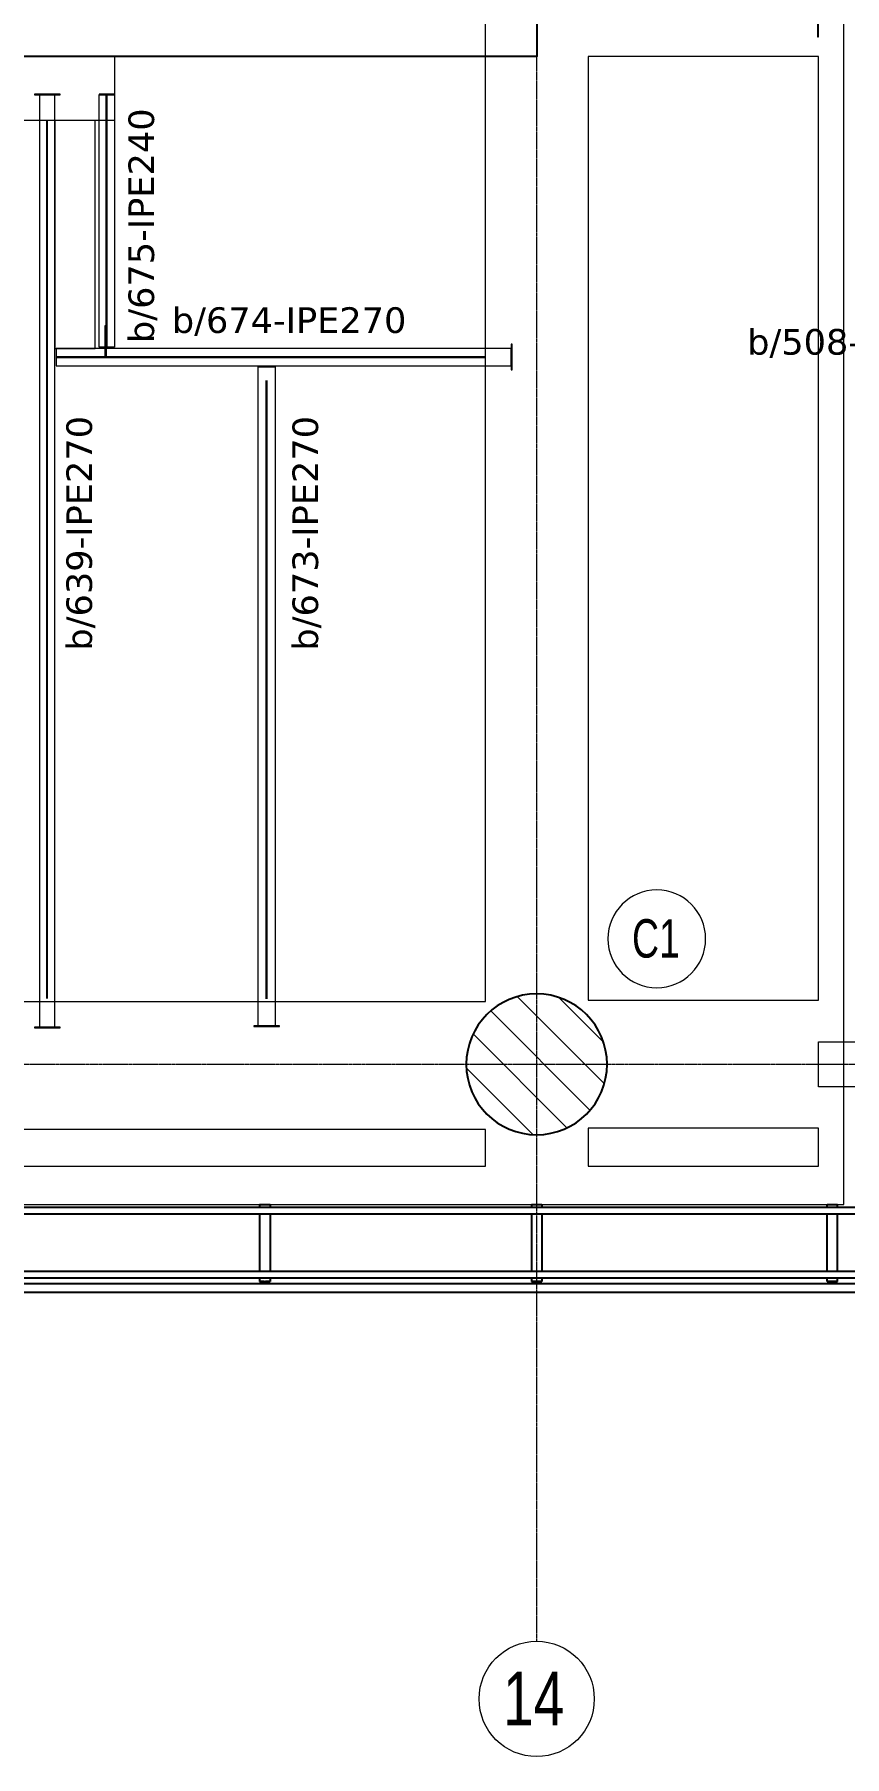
# Model space of a CAD drawing. Header units: millimetres. Extents: x -900 to 76657, y -21218 to 30615.
# Drawn here: x 60299 to 66630, y -5406 to 8042 of the extents above; entities that cross this region are included whole.
import ezdxf

# ---------------------------------------------------------------- set-up
doc = ezdxf.new("R2010")
doc.units = ezdxf.units.MM
doc.header["$LTSCALE"] = 0.9
doc.linetypes.add('Grid Line', pattern=[3.33375, 1.905, -0.47625, 0.47625, -0.47625])
for name, color, linetype, lineweight in [('0-1', 7, 'Continuous', 5), ('A_ALMA', 255, 'Continuous', 5), ('E_COLUMNAS', 1, 'Continuous', 18), ('E_COLUMNAS-3', 1, 'Continuous', 35), ('E_COLUMNAS-4', 1, 'Continuous', 25), ('E_EJES', 8, 'Continuous', 9), ('E_EJES-1', 8, 'Grid Line', 9), ('E_MUROS-1', 2, 'Continuous', 25), ('E_TEXTO', 3, 'Continuous', 9), ('E_VIGAS', 5, 'Continuous', 9), ('E_VIGAS-1', 5, 'Continuous', 25), ('E_VIGAS-2', 1, 'Continuous', 25), ('P-PLATINA', 6, 'Continuous', 15), ('VIGAS_HCB', 253, 'Continuous', 15)]:
    doc.layers.add(name, color=color, linetype=linetype, lineweight=lineweight)
doc.styles.add('Arial Narrow', font='', dxfattribs={"width": 0.85, "height": 0.3})
doc.styles.add('Swis721 LtCn BT', font='swisscl.ttf', dxfattribs={"height": 0.42})
doc.styles.add('VERDANA', font='verdana.ttf')
doc.styles.get('Arial Narrow').set_extended_font_data('Arial Narrow')

# ---------------------------------------------------------------- blocks, each defined once
blk = doc.blocks.new('EST_SFM_VIGA-METALICA-SECCION-C - EST_SFM_VIGA-METALICA-UPN100-1527742-_50_00m_N_E_-NIVEL-13 DOC')
at = {"layer": 'E_VIGAS-2'}
for p, q in [((34.044, 0.018), (-34.827, 0.018)), ((-34.827, -0.032), (34.044, -0.032))]:
    blk.add_line(p, q, dxfattribs=at)
blk = doc.blocks.new('EST_SFM_VIGA-METALICA-SECCION-C - EST_SFM_VIGA-METALICA-UPN100-1527772-_50_00m_N_E_-NIVEL-13 DOC')
at = {"layer": 'E_VIGAS-2'}
for p, q in [((34.942, 0.032), (-34.929, 0.032)), ((-34.929, -0.018), (34.942, -0.018))]:
    blk.add_line(p, q, dxfattribs=at)
blk = doc.blocks.new('EST_SFM_VIGA-METALICA-SECCION-C - EST_SFM_VIGA-METALICA-UPN160-1579051-_50_00m_N_E_-NIVEL-13 DOC')
at = {"layer": 'E_VIGAS-1'}
for p, q in [((30.107, 0.047), (-30.264, 0.047)), ((-30.269, -0.018), (30.113, -0.018))]:
    blk.add_line(p, q, dxfattribs=at)
blk = doc.blocks.new('DCTIB_CNI_EST_MOD-1A-FAC_0001_rvt-1-_50_00m_N_E_-NIVEL-13 DOC')
at = {"layer": 'E_VIGAS-1'}
for p, q in [((-16.828, 139.567), (-16.746, 139.567)), ((-16.828, 139.567), (-16.828, 139.545)), ((-16.828, 139.495), (-16.828, 139.045)), ((-16.746, 139.567), (-16.746, 139.545)), ((-16.746, 139.495), (-16.746, 139.045)), ((-14.703, 139.567), (-14.621, 139.567)), ((-14.703, 139.567), (-14.703, 139.545)), ((-14.703, 139.495), (-14.703, 139.045)), ((-14.621, 139.567), (-14.621, 139.545)), ((-14.621, 139.495), (-14.621, 139.045)), ((-12.393, 139.567), (-12.311, 139.567)), ((-12.393, 139.545), (-12.393, 139.567)), ((-12.393, 139.045), (-12.393, 139.495)), ((-12.311, 139.545), (-12.311, 139.567)), ((-12.311, 139.045), (-12.311, 139.495)), ((-16.828, 138.995), (-16.828, 138.967)), ((-16.828, 138.967), (-16.746, 138.967)), ((-16.828, 138.966), (-16.828, 138.967)), ((-16.8, 138.966), (-16.828, 138.966)), ((-16.79, 138.961), (-16.79, 138.966)), ((-16.79, 138.947), (-16.79, 138.961)), ((-16.785, 138.966), (-16.785, 138.961)), ((-16.785, 138.961), (-16.785, 138.947)), ((-16.746, 138.966), (-16.774, 138.966)), ((-16.746, 138.995), (-16.746, 138.967)), ((-16.746, 138.967), (-16.746, 138.966)), ((-14.703, 138.995), (-14.703, 138.967)), ((-14.621, 138.967), (-14.703, 138.967)), ((-14.703, 138.967), (-14.621, 138.967)), ((-14.703, 138.966), (-14.703, 138.967)), ((-14.675, 138.966), (-14.703, 138.966)), ((-14.665, 138.961), (-14.665, 138.966)), ((-14.665, 138.947), (-14.665, 138.961)), ((-14.66, 138.966), (-14.66, 138.961)), ((-14.66, 138.961), (-14.66, 138.947)), ((-14.621, 138.966), (-14.649, 138.966)), ((-14.621, 138.995), (-14.621, 138.967)), ((-14.621, 138.967), (-14.621, 138.966)), ((-12.393, 138.967), (-12.393, 138.995)), ((-12.311, 138.967), (-12.393, 138.967)), ((-12.393, 138.966), (-12.393, 138.967)), ((-12.393, 138.967), (-12.311, 138.967)), ((-12.365, 138.966), (-12.393, 138.966)), ((-12.355, 138.961), (-12.355, 138.966)), ((-12.355, 138.947), (-12.355, 138.961)), ((-12.35, 138.966), (-12.35, 138.961)), ((-12.35, 138.961), (-12.35, 138.947)), ((-12.311, 138.966), (-12.339, 138.966)), ((-12.311, 138.967), (-12.311, 138.995)), ((-12.311, 138.967), (-12.311, 138.966))]:
    blk.add_line(p, q, dxfattribs=at)
for points, knots in [([(-16.79, 138.961), (-16.79, 138.962), (-16.79, 138.963), (-16.792, 138.965), (-16.793, 138.965), (-16.795, 138.966), (-16.796, 138.966), (-16.797, 138.966), (-16.799, 138.966), (-16.8, 138.966)], [0, 0, 0, 0, 0.285714, 0.428571, 0.571429, 0.678571, 0.732143, 0.785714, 1, 1, 1, 1]), ([(-16.8, 138.966), (-16.799, 138.966), (-16.798, 138.966), (-16.795, 138.966), (-16.793, 138.965), (-16.791, 138.964), (-16.79, 138.963), (-16.79, 138.962), (-16.79, 138.961)], [0, 0, 0, 0, 0.142857, 0.285714, 0.428571, 0.571429, 0.785714, 1, 1, 1, 1]), ([(-16.785, 138.961), (-16.785, 138.962), (-16.784, 138.963), (-16.783, 138.965), (-16.781, 138.965), (-16.78, 138.966), (-16.779, 138.966), (-16.777, 138.966), (-16.775, 138.966), (-16.774, 138.966)], [0, 0, 0, 0, 0.285714, 0.428571, 0.571429, 0.678571, 0.732143, 0.785714, 1, 1, 1, 1]), ([(-16.774, 138.966), (-16.775, 138.966), (-16.776, 138.966), (-16.779, 138.966), (-16.781, 138.965), (-16.783, 138.964), (-16.784, 138.963), (-16.785, 138.962), (-16.785, 138.961)], [0, 0, 0, 0, 0.142857, 0.285714, 0.428571, 0.571429, 0.785714, 1, 1, 1, 1]), ([(-14.665, 138.961), (-14.665, 138.962), (-14.665, 138.963), (-14.667, 138.965), (-14.668, 138.965), (-14.67, 138.966), (-14.671, 138.966), (-14.672, 138.966), (-14.674, 138.966), (-14.675, 138.966)], [0, 0, 0, 0, 0.285714, 0.428571, 0.571429, 0.678571, 0.732143, 0.785714, 1, 1, 1, 1]), ([(-14.675, 138.966), (-14.674, 138.966), (-14.673, 138.966), (-14.67, 138.966), (-14.668, 138.965), (-14.666, 138.964), (-14.665, 138.963), (-14.665, 138.962), (-14.665, 138.961)], [0, 0, 0, 0, 0.142857, 0.285714, 0.428571, 0.571429, 0.785714, 1, 1, 1, 1]), ([(-14.66, 138.961), (-14.66, 138.962), (-14.659, 138.963), (-14.658, 138.965), (-14.656, 138.965), (-14.655, 138.966), (-14.654, 138.966), (-14.652, 138.966), (-14.65, 138.966), (-14.649, 138.966)], [0, 0, 0, 0, 0.285714, 0.428571, 0.571429, 0.678571, 0.732143, 0.785714, 1, 1, 1, 1]), ([(-14.649, 138.966), (-14.65, 138.966), (-14.651, 138.966), (-14.654, 138.966), (-14.656, 138.965), (-14.658, 138.964), (-14.659, 138.963), (-14.66, 138.962), (-14.66, 138.961)], [0, 0, 0, 0, 0.142857, 0.285714, 0.428571, 0.571429, 0.785714, 1, 1, 1, 1]), ([(-12.365, 138.966), (-12.364, 138.966), (-12.363, 138.966), (-12.36, 138.966), (-12.358, 138.965), (-12.356, 138.964), (-12.355, 138.963), (-12.355, 138.962), (-12.355, 138.961)], [0, 0, 0, 0, 0.142857, 0.285714, 0.428571, 0.571429, 0.785714, 1, 1, 1, 1]), ([(-12.355, 138.961), (-12.355, 138.962), (-12.355, 138.963), (-12.357, 138.965), (-12.358, 138.965), (-12.36, 138.966), (-12.361, 138.966), (-12.362, 138.966), (-12.364, 138.966), (-12.365, 138.966)], [0, 0, 0, 0, 0.285714, 0.428571, 0.571429, 0.678571, 0.732143, 0.785714, 1, 1, 1, 1]), ([(-12.339, 138.966), (-12.34, 138.966), (-12.341, 138.966), (-12.344, 138.966), (-12.346, 138.965), (-12.348, 138.964), (-12.349, 138.963), (-12.35, 138.962), (-12.35, 138.961)], [0, 0, 0, 0, 0.142857, 0.285714, 0.428571, 0.571429, 0.785714, 1, 1, 1, 1]), ([(-12.35, 138.961), (-12.35, 138.962), (-12.349, 138.963), (-12.348, 138.965), (-12.346, 138.965), (-12.345, 138.966), (-12.344, 138.966), (-12.342, 138.966), (-12.34, 138.966), (-12.339, 138.966)], [0, 0, 0, 0, 0.285714, 0.428571, 0.571429, 0.678571, 0.732143, 0.785714, 1, 1, 1, 1])]:
    blk.add_open_spline(points, degree=3, knots=knots, dxfattribs=at)
for name, p in [('EST_SFM_VIGA-METALICA-SECCION-C - EST_SFM_VIGA-METALICA-UPN100-1527742-_50_00m_N_E_-NIVEL-13 DOC', (-39.77, 139.527)), ('EST_SFM_VIGA-METALICA-SECCION-C - EST_SFM_VIGA-METALICA-UPN100-1527772-_50_00m_N_E_-NIVEL-13 DOC', (-40.169, 139.013)), ('EST_SFM_VIGA-METALICA-SECCION-C - EST_SFM_VIGA-METALICA-UPN160-1579051-_50_00m_N_E_-NIVEL-13 DOC', (-40.084, 138.9))]:
    blk.add_blockref(name, p, dxfattribs=at)
blk = doc.blocks.new('EST_SCM_COLUMNA-SECCION-CIRCULAR - EST_SCM_COLUMNA-CONCRETO-CIRCULAR_Ø_110cm-V16-_50_00m_N_E_-NIVEL-13 DOC')
at = {"layer": 'E_COLUMNAS'}
h = blk.add_hatch(dxfattribs=at)
h.set_pattern_fill('FP_13', color=256, style=0, pattern_type=2)
h.set_pattern_definition([(135, (14.662, -140.662), (-0.15909903, -0.15909903), [])])
h.paths.add_polyline_path([(-0.041, -0.548), (0.041, -0.548), (0.122, -0.536), (0.201, -0.512), (0.275, -0.476), (0.343, -0.43), (0.403, -0.374), (0.454, -0.31), (0.496, -0.239), (0.526, -0.162), (0.544, -0.082), (0.55, 0), (0.544, 0.082), (0.526, 0.162), (0.496, 0.239), (0.449, 0.317), (0.403, 0.374), (0.343, 0.43), (0.275, 0.476), (0.201, 0.512), (0.122, 0.536), (0.041, 0.548), (-0.041, 0.548), (-0.122, 0.536), (-0.201, 0.512), (-0.275, 0.476), (-0.343, 0.43), (-0.403, 0.374), (-0.454, 0.31), (-0.496, 0.239), (-0.526, 0.162), (-0.544, 0.082), (-0.55, 0), (-0.544, -0.082), (-0.526, -0.162), (-0.496, -0.239), (-0.454, -0.31), (-0.403, -0.374), (-0.343, -0.43), (-0.275, -0.476), (-0.201, -0.512), (-0.122, -0.536)])
at = {"layer": 'E_COLUMNAS-4'}
for start, end in [(360, 180), (180, 360)]:
    blk.add_arc((0, 0), 0.55, start, end, dxfattribs=at)
blk = doc.blocks.new('Grid - CNI_NOMBRE EJES-372759-_50_00m_N_E_-NIVEL-13 DOC')
at = {"layer": 'E_EJES'}
blk.add_circle((0, 0), 0.003, dxfattribs=at)
blk = doc.blocks.new('CNI_TAG COLUMNAS CONCRETO MARCA - CNI_COLUMNA CONCRETO-582370-_50_00m_N_E_-NIVEL-13 DOC')
at = {"layer": 'E_TEXTO'}
for start, end in [(360, 180), (180, 360)]:
    blk.add_arc((0.000261, -0.000148), 0.002545, start, end, dxfattribs=at)

msp = doc.modelspace()

# ---------------------------------------------------------------- linework, layer by layer
at = {"layer": 'A_ALMA'}
for p, q in [((60860.7, 5600.1), (60860.7, 7570)), ((60866.9, 5600.1), (60866.9, 7570)), ((60395.7, 512.7), (60395.7, 7369.9)), ((60401.9, 512.7), (60401.9, 7369.9)), ((60468.8, 5525.9), (63823.8, 5525.9)), ((60468.8, 5519.3), (63823.8, 5519.3)), ((62110.5, 510), (62110.5, 5340.1)), ((62117.1, 510), (62117.1, 5340.1))]:
    msp.add_line(p, q, dxfattribs=at)
at = {"layer": 'E_EJES-1'}
for p, q in [((64223.8, -4505.6), (64223.8, 29714.8)), ((0, 0), (75757.4, 0))]:
    msp.add_line(p, q, dxfattribs=at)
at = {"layer": 'E_MUROS-1'}
msp.add_lwpolyline([(64223.9, 17630.2), (64223.9, 17130.2), (60524, 17130.2), (60524, 8370.2), (64223.9, 8370.2), (64223.9, 7870.2), (55723.9, 7870.2), (55723.9, 8370.2), (60124, 8370.2), (60124, 17130.2), (55723.9, 17130.2), (55723.9, 17630.2)], close=True, dxfattribs=at)
at = {"layer": 'E_VIGAS', "color": 30, "true_color": 0xf26722}
for points in [[(10824.8, 26595.9), (10824.8, -1095.9), (66625, -1095.8), (66625, 26595.9)], [(64625.1, 500), (66425, 500), (66425, 7870.1), (64625.1, 7870.1)], [(63825.1, -510), (56121.1, -510), (56114.3, -795.9), (63825.1, -795.9)], [(64625.1, -500), (64625.1, -795.9), (66425, -795.9), (66425, -500)]]:
    msp.add_lwpolyline(points, close=True, dxfattribs=at)
for points in [[(60924.8, 7870.2), (60924.8, 7870.2), (60923.8, 7370), (60458.8, 7370.2), (60458.8, 7370.2), (56310.5, 7370.1), (56145.1, 490), (63825.1, 490), (63825, 17130.2)], [(60773.8, 5590.8), (60773.8, 7370), (60458.8, 7370.2), (60458.8, 5590.1), (60773.8, 5590.1)]]:
    msp.add_lwpolyline(points, dxfattribs=at)
at = {"layer": 'P-PLATINA'}
msp.add_lwpolyline([(60850.7, 5769.9), (60860.7, 5769.9), (60860.7, 5525.9), (60850.7, 5525.9)], close=True, dxfattribs=at)
at = {"layer": 'VIGAS_HCB', "color": 8}
for points in [[(66419, 8222.5), (66419, 8022.5), (66425, 8022.5), (66425, 8222.5)], [(60498.8, 7576), (60298.8, 7576), (60298.8, 7570), (60498.8, 7570)], [(60924.2, 7576), (60804.4, 7576), (60804.4, 7570), (60924.2, 7570)], [(60498.8, 290), (60298.8, 290), (60298.8, 284), (60498.8, 284)], [(62213.8, 300), (62013.8, 300), (62013.8, 294), (62213.8, 294)]]:
    msp.add_lwpolyline(points, close=True, dxfattribs=at)
at = {"layer": 'VIGAS_HCB'}
for points in [[(60338.8, 290), (60458.8, 290), (60458.8, 7570), (60338.8, 7570)], [(60804.4, 7570), (60924.4, 7570), (60923.8, 5600.1), (60803.8, 5600.1)], [(60468.8, 5455.1), (64025.1, 5455.1), (64025.1, 5590.1), (60468.8, 5590.1)], [(64025.1, 5622.6), (64025.1, 5422.6), (64031.1, 5422.6), (64031.1, 5622.6)], [(62046.3, 5445.1), (62181.3, 5445.1), (62181.3, 300), (62046.3, 300)], [(72489.8, -175), (66425, -175), (66425, 175), (72489.8, 175)]]:
    msp.add_lwpolyline(points, close=True, dxfattribs=at)

# ---------------------------------------------------------------- block references
at = {"layer": '0-1', "xscale": 999.9999999999866, "yscale": 999.9999999999866, "zscale": 999.9999999999866}
msp.add_blockref('DCTIB_CNI_EST_MOD-1A-FAC_0001_rvt-1-_50_00m_N_E_-NIVEL-13 DOC', (78885.9, -140662.4), dxfattribs=at)
at = {"layer": 'E_COLUMNAS-3', "xscale": 999.9999999999866, "yscale": 999.9999999999866, "zscale": 999.9999999999866}
msp.add_blockref('EST_SCM_COLUMNA-SECCION-CIRCULAR - EST_SCM_COLUMNA-CONCRETO-CIRCULAR_Ø_110cm-V16-_50_00m_N_E_-NIVEL-13 DOC', (64223.8, 0), dxfattribs=at)
at = {"layer": 'E_EJES', "xscale": 149999.9999999978, "yscale": 149999.9999999978, "zscale": 149999.9999999978}
msp.add_blockref('Grid - CNI_NOMBRE EJES-372759-_50_00m_N_E_-NIVEL-13 DOC', (64223.8, -4955.6), dxfattribs=at)
at = {"layer": 'E_TEXTO', "xscale": 149999.9999999978, "yscale": 149999.9999999978, "zscale": 149999.9999999978}
msp.add_blockref('CNI_TAG COLUMNAS CONCRETO MARCA - CNI_COLUMNA CONCRETO-582370-_50_00m_N_E_-NIVEL-13 DOC', (65123.3, 1001.7), dxfattribs=at)

# ---------------------------------------------------------------- texts
at = {"layer": 'E_EJES', "insert": (63960.4, -4743), "char_height": 420, "width": 625.316, "attachment_point": 1, "style": 'Swis721 LtCn BT'}
msp.add_mtext('14', dxfattribs=at)
at = {"layer": 'E_TEXTO', "char_height": 200, "width": 1206.139, "attachment_point": 1, "rotation": 90, "style": 'VERDANA'}
for s, insert in [('b/675-IPE240', (61033.7, 5631.6)), ('b/639-IPE270', (60548.7, 3230)), ('b/673-IPE270', (62315.4, 3230))]:
    msp.add_mtext(s, dxfattribs=dict(at, insert=insert))
at = {"layer": 'E_TEXTO', "attachment_point": 1}
for s, insert, char_height, width, style in [('b/674-IPE270', (61373, 5911.1), 200, 1206.139, 'VERDANA'), ('b/508-IPE270', (65869, 5741.5), 200, 1206.139, 'VERDANA'), ('C1', (64969.1, 1132.9), 300, 459.968, 'Arial Narrow')]:
    msp.add_mtext(s, dxfattribs=dict(at, insert=insert, char_height=char_height, width=width, style=style))

doc.saveas('drawing.dxf')
